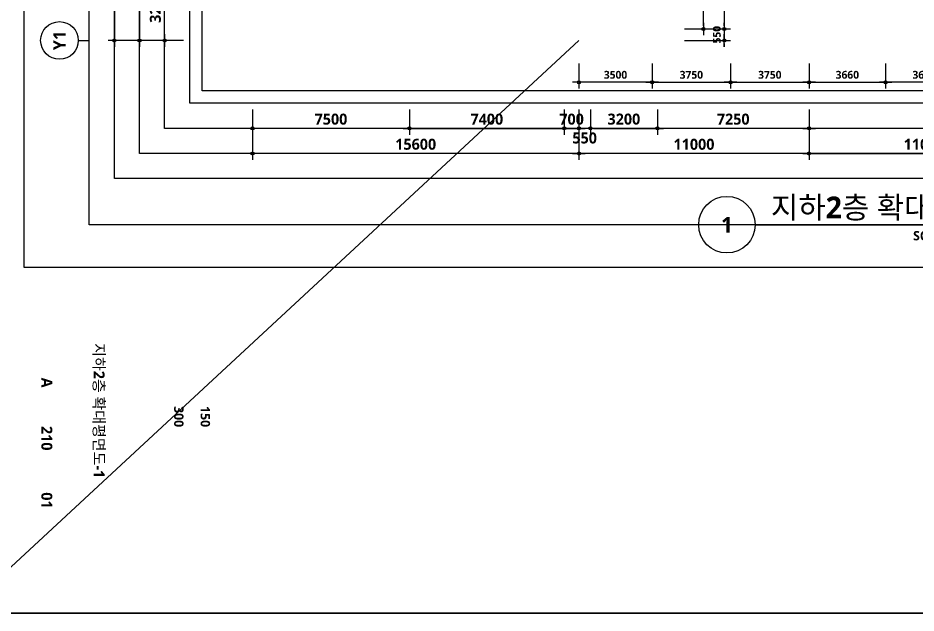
# Model space of a CAD drawing. Header units: millimetres. Extents: x -63924 to 190228206, y 0 to 456875599.
# Drawn here: x 2711 to 45633, y 0 to 28424 of the extents above; entities that cross this region are included whole.
import ezdxf
from ezdxf.enums import TextEntityAlignment as Align

# ---------------------------------------------------------------- set-up
doc = ezdxf.new("R2010")
doc.units = ezdxf.units.MM
doc.header["$LTSCALE"] = 150
doc.header["$MEASUREMENT"] = 0
doc.header["$PDSIZE"] = -10
doc.layers.get('0').update_dxf_attribs({"linetype": 'CONTINUOUS'})
doc.layers.get('Defpoints').update_dxf_attribs({"color": 153, "linetype": 'CONTINUOUS'})
for name, color, linetype in [('A-ANNO-DIM', 4, 'CONTINUOUS'), ('A-ANNO-TEXT1', 7, 'CONTINUOUS'), ('A-ANNO-TITL', 7, 'CONTINUOUS'), ('A-ST-AXIS-BUB', 7, 'CONTINUOUS'), ('A-ST-AXIS-DIM', 7, 'CONTINUOUS'), ('AA-XXXX-TXT1', 2, 'CONTINUOUS')]:
    doc.layers.add(name, color=color, linetype=linetype)
for name, color, linetype, plot in [('Defpoint', 161, 'CONTINUOUS', False), ('G(그리드1)', 185, 'CONTINUOUS', False), ('G(그리드2)', 235, 'CONTINUOUS', False)]:
    doc.layers.add(name, color=color, linetype=linetype, plot=plot)
doc.styles.add('SH_대대리576', font='')
doc.styles.get('SH_대대리576').set_extended_font_data('NanumGothic', bold=True)
doc.dimstyles.new('SHP 300', dxfattribs={"dimscale": 150, "dimtxt": 3.5, "dimasz": 1, "dimexe": 2, "dimexo": 2, "dimgap": 1, "dimtad": 1, "dimdec": 0, "dimzin": 0, "dimdsep": 46, "dimtxsty": 'SH_대대리576', "dimblk": 'DIMDOT', "dimcen": 0.09, "dimclrt": 3, "dimadec": 0, "dimazin": 1, "dimtfac": 1, "dimtdec": 0, "dimtix": 1, "dimtmove": 2, "dimatfit": 0, "dimldrblk": 'DIMDOT', "dimfxl": 1, "dimtolj": 1, "dimtzin": 0, "dimarcsym": 0})
doc.dimstyles.new('SHP300내부', dxfattribs={"dimscale": 150, "dimtxt": 2.5, "dimasz": 1, "dimexe": 2, "dimexo": 2, "dimgap": 1, "dimtad": 1, "dimdec": 0, "dimzin": 0, "dimdsep": 46, "dimtxsty": 'SH_대대리576', "dimblk": 'DIMDOT', "dimcen": 0.09, "dimclrd": 256, "dimclre": 256, "dimclrt": 3, "dimadec": 0, "dimazin": 1, "dimtfac": 1, "dimtdec": 0, "dimtix": 1, "dimtmove": 2, "dimatfit": 0, "dimldrblk": 'DIMDOT', "dimfxl": 1, "dimtolj": 1, "dimtzin": 0, "dimlwd": -1, "dimlwe": -1, "dimarcsym": 0})

# ---------------------------------------------------------------- blocks, each defined once
blk = doc.blocks.new('A-ST-AXIS-BUB-1')
at = {"layer": 'A-ST-AXIS-BUB'}
blk.add_line((0, 350), (0, 0), dxfattribs=at)
blk.add_circle((0, 950), 600, dxfattribs=at)
blk = doc.blocks.new('DIMDOT')
at = {"color": 0}
blk.add_line((-2, 0), (2, 0), dxfattribs=at)
for radius in [0.5, 0.25]:
    blk.add_circle((0, 0), radius, dxfattribs=at)
blk = doc.blocks.new('*D14')
at = {"layer": 'A-ST-AXIS-DIM', "color": 0, "lineweight": -2, "transparency": 16777216}
for p, q in [((10620, 112150), (7020, 112150)), ((7320, 112000), (7320, 27500)), ((10620, 27350), (7020, 27350))]:
    blk.add_line(p, q, dxfattribs=at)
at = {"layer": 'Defpoints', "color": 0, "transparency": 16777216}
for p in [(10920, 112150), (7320, 27350), (10920, 27350)]:
    blk.add_point(p, dxfattribs=at)
at = {"layer": 'A-ST-AXIS-DIM', "color": 0, "linetype": 'ByBlock', "lineweight": -2, "transparency": 16777216, "xscale": 150, "yscale": 150, "zscale": 150}
for p, rotation in [((7320, 112150), 90), ((7320, 27350), 270)]:
    blk.add_blockref('DIMDOT', p, dxfattribs=dict(at, rotation=rotation))
at = {"layer": 'A-ST-AXIS-DIM', "color": 3, "transparency": 16777216, "insert": (6880, 69750), "char_height": 525, "attachment_point": 5, "rotation": 90, "style": 'SH_대대리576'}
blk.add_mtext('\\A1;84800', dxfattribs=at)
blk = doc.blocks.new('*D21')
at = {"layer": 'A-ST-AXIS-DIM', "color": 0, "lineweight": -2, "transparency": 16777216}
for p, q in [((10620, 38850), (8220, 38850)), ((8520, 38700), (8520, 27500)), ((10620, 27350), (8220, 27350))]:
    blk.add_line(p, q, dxfattribs=at)
at = {"layer": 'Defpoints', "color": 0, "transparency": 16777216}
for p in [(10920, 38850), (8520, 27350), (10920, 27350)]:
    blk.add_point(p, dxfattribs=at)
at = {"layer": 'A-ST-AXIS-DIM', "color": 0, "linetype": 'ByBlock', "lineweight": -2, "transparency": 16777216, "xscale": 150, "yscale": 150, "zscale": 150}
for p, rotation in [((8520, 38850), 90), ((8520, 27350), 270)]:
    blk.add_blockref('DIMDOT', p, dxfattribs=dict(at, rotation=rotation))
at = {"layer": 'A-ST-AXIS-DIM', "color": 3, "transparency": 16777216, "insert": (8081, 33100), "char_height": 525, "attachment_point": 5, "rotation": 90, "style": 'SH_대대리576'}
blk.add_mtext('\\A1;11500', dxfattribs=at)
blk = doc.blocks.new('*U12')
at = {"layer": 'A-ANNO-TITL'}
blk.add_line((0, 0), (5050, 0), dxfattribs=at)
blk.add_circle((-450, 0), 450, dxfattribs=at)
at = {"layer": 'AA-XXXX-TXT1', "style": 'SH_대대리576'}
blk.add_attdef('DWG.TITLE', (250, 100), '', height=350, dxfattribs=at)
at = {"layer": 'AA-XXXX-TXT1', "color": 7, "style": 'SH_대대리576'}
blk.add_attdef('NO1', text='', height=300, dxfattribs=at).set_placement((-450, 0), align=Align.MIDDLE)
at = {"layer": 'AA-XXXX-TXT1', "style": 'SH_대대리576'}
blk.add_attdef('SCALE', text='', height=150, dxfattribs=at).set_placement((4800, -100), align=Align.TOP_RIGHT)
blk = doc.blocks.new('*D47')
at = {"layer": 'A-ANNO-DIM', "transparency": 16777216}
for p, q in [((34570, 34100), (35770, 34100)), ((35470, 28050), (35470, 33950)), ((34570, 27900), (35770, 27900))]:
    blk.add_line(p, q, dxfattribs=at)
at = {"layer": 'Defpoints', "color": 0, "transparency": 16777216}
for p in [(34270, 34100), (35470, 34100), (34270, 27900)]:
    blk.add_point(p, dxfattribs=at)
at = {"layer": 'A-ANNO-DIM', "linetype": 'ByBlock', "transparency": 16777216, "xscale": 150, "yscale": 150, "zscale": 150}
for p, rotation in [((35470, 34100), 90), ((35470, 27900), 270)]:
    blk.add_blockref('DIMDOT', p, dxfattribs=dict(at, rotation=rotation))
at = {"layer": 'A-ANNO-DIM', "color": 3, "transparency": 16777216, "insert": (35113, 31000), "char_height": 375, "attachment_point": 5, "rotation": 90, "style": 'SH_대대리576'}
blk.add_mtext('\\A1;6200', dxfattribs=at)
blk = doc.blocks.new('*D48')
at = {"layer": 'A-ANNO-DIM', "transparency": 16777216}
for p, q in [((34570, 27900), (36770, 27900)), ((36470, 28050), (36470, 28200)), ((36470, 27900), (36470, 27350)), ((34570, 27350), (36770, 27350)), ((36470, 27200), (36470, 27050))]:
    blk.add_line(p, q, dxfattribs=at)
at = {"layer": 'Defpoints', "color": 0, "transparency": 16777216}
for p in [(34270, 27900), (34270, 27350), (36470, 27350)]:
    blk.add_point(p, dxfattribs=at)
at = {"layer": 'A-ANNO-DIM', "linetype": 'ByBlock', "transparency": 16777216, "xscale": 150, "yscale": 150, "zscale": 150}
for p, rotation in [((36470, 27900), 270), ((36470, 27350), 90)]:
    blk.add_blockref('DIMDOT', p, dxfattribs=dict(at, rotation=rotation))
at = {"layer": 'A-ANNO-DIM', "color": 3, "transparency": 16777216, "insert": (36114, 27625), "char_height": 375, "attachment_point": 5, "rotation": 90, "style": 'SH_대대리576'}
blk.add_mtext('\\A1;550', dxfattribs=at)
blk = doc.blocks.new('*D50')
at = {"layer": 'A-ANNO-DIM', "transparency": 16777216}
for p, q in [((34570, 38850), (36770, 38850)), ((36470, 38700), (36470, 28050)), ((34570, 27900), (36770, 27900))]:
    blk.add_line(p, q, dxfattribs=at)
at = {"layer": 'Defpoints', "color": 0, "transparency": 16777216}
for p in [(34270, 38850), (34270, 27900), (36470, 27900)]:
    blk.add_point(p, dxfattribs=at)
at = {"layer": 'A-ANNO-DIM', "linetype": 'ByBlock', "transparency": 16777216, "xscale": 150, "yscale": 150, "zscale": 150}
for p, rotation in [((36470, 38850), 90.00000000000004), ((36470, 27900), 270.0000000000001)]:
    blk.add_blockref('DIMDOT', p, dxfattribs=dict(at, rotation=rotation))
at = {"layer": 'A-ANNO-DIM', "color": 3, "transparency": 16777216, "insert": (36113, 33375), "char_height": 375, "attachment_point": 5, "rotation": 90, "style": 'SH_대대리576'}
blk.add_mtext('\\A1;10950', dxfattribs=at)
blk = doc.blocks.new('*D251')
at = {"layer": 'A-ANNO-DIM', "transparency": 16777216}
for p, q in [((33020, 26250), (33020, 25050)), ((36770, 26250), (36770, 25050)), ((33170, 25350), (36620, 25350))]:
    blk.add_line(p, q, dxfattribs=at)
at = {"layer": 'Defpoints', "color": 0, "transparency": 16777216}
for p in [(33020, 26550), (36770, 26550), (36770, 25350)]:
    blk.add_point(p, dxfattribs=at)
at = {"layer": 'A-ANNO-DIM', "linetype": 'ByBlock', "transparency": 16777216, "xscale": 150, "yscale": 150, "zscale": 150, "rotation": 180}
blk.add_blockref('DIMDOT', (33020, 25350), dxfattribs=at)
at = {"layer": 'A-ANNO-DIM', "linetype": 'ByBlock', "transparency": 16777216, "xscale": 150, "yscale": 150, "zscale": 150}
blk.add_blockref('DIMDOT', (36770, 25350), dxfattribs=at)
at = {"layer": 'A-ANNO-DIM', "color": 3, "transparency": 16777216, "insert": (34895, 25707), "char_height": 375, "attachment_point": 5, "style": 'SH_대대리576'}
blk.add_mtext('\\A1;3750', dxfattribs=at)
blk = doc.blocks.new('*D252')
at = {"layer": 'A-ANNO-DIM', "transparency": 16777216}
for p, q in [((40520, 26250), (40520, 25050)), ((44180, 26250), (44180, 25050)), ((40670, 25350), (44030, 25350))]:
    blk.add_line(p, q, dxfattribs=at)
at = {"layer": 'Defpoints', "color": 0, "transparency": 16777216}
for p in [(40520, 26550), (44180, 26550), (44180, 25350)]:
    blk.add_point(p, dxfattribs=at)
at = {"layer": 'A-ANNO-DIM', "linetype": 'ByBlock', "transparency": 16777216, "xscale": 150, "yscale": 150, "zscale": 150, "rotation": 180}
blk.add_blockref('DIMDOT', (40520, 25350), dxfattribs=at)
at = {"layer": 'A-ANNO-DIM', "linetype": 'ByBlock', "transparency": 16777216, "xscale": 150, "yscale": 150, "zscale": 150}
blk.add_blockref('DIMDOT', (44180, 25350), dxfattribs=at)
at = {"layer": 'A-ANNO-DIM', "color": 3, "transparency": 16777216, "insert": (42350, 25707), "char_height": 375, "attachment_point": 5, "style": 'SH_대대리576'}
blk.add_mtext('\\A1;3660', dxfattribs=at)
blk = doc.blocks.new('*D253')
at = {"layer": 'A-ANNO-DIM', "transparency": 16777216}
for p, q in [((36770, 26250), (36770, 25050)), ((40520, 26250), (40520, 25050)), ((36920, 25350), (40370, 25350))]:
    blk.add_line(p, q, dxfattribs=at)
at = {"layer": 'Defpoints', "color": 0, "transparency": 16777216}
for p in [(36770, 26550), (40520, 26550), (40520, 25350)]:
    blk.add_point(p, dxfattribs=at)
at = {"layer": 'A-ANNO-DIM', "linetype": 'ByBlock', "transparency": 16777216, "xscale": 150, "yscale": 150, "zscale": 150, "rotation": 180}
blk.add_blockref('DIMDOT', (36770, 25350), dxfattribs=at)
at = {"layer": 'A-ANNO-DIM', "linetype": 'ByBlock', "transparency": 16777216, "xscale": 150, "yscale": 150, "zscale": 150}
blk.add_blockref('DIMDOT', (40520, 25350), dxfattribs=at)
at = {"layer": 'A-ANNO-DIM', "color": 3, "transparency": 16777216, "insert": (38645, 25707), "char_height": 375, "attachment_point": 5, "style": 'SH_대대리576'}
blk.add_mtext('\\A1;3750', dxfattribs=at)
blk = doc.blocks.new('*D254')
at = {"layer": 'A-ANNO-DIM', "transparency": 16777216}
for p, q in [((44180, 26250), (44180, 25050)), ((47860, 26250), (47860, 25050)), ((47710, 25350), (44330, 25350))]:
    blk.add_line(p, q, dxfattribs=at)
at = {"layer": 'Defpoints', "color": 0, "transparency": 16777216}
for p in [(44180, 26550), (47860, 26550), (44180, 25350)]:
    blk.add_point(p, dxfattribs=at)
at = {"layer": 'A-ANNO-DIM', "linetype": 'ByBlock', "transparency": 16777216, "xscale": 150, "yscale": 150, "zscale": 150, "rotation": 180}
blk.add_blockref('DIMDOT', (44180, 25350), dxfattribs=at)
at = {"layer": 'A-ANNO-DIM', "linetype": 'ByBlock', "transparency": 16777216, "xscale": 150, "yscale": 150, "zscale": 150}
blk.add_blockref('DIMDOT', (47860, 25350), dxfattribs=at)
at = {"layer": 'A-ANNO-DIM', "color": 3, "transparency": 16777216, "insert": (46020, 25707), "char_height": 375, "attachment_point": 5, "style": 'SH_대대리576'}
blk.add_mtext('\\A1;3680', dxfattribs=at)
blk = doc.blocks.new('*D255')
at = {"layer": 'A-ANNO-DIM', "transparency": 16777216}
for p, q in [((29520, 26250), (29520, 25050)), ((33020, 26250), (33020, 25050)), ((32870, 25350), (29670, 25350))]:
    blk.add_line(p, q, dxfattribs=at)
at = {"layer": 'Defpoints', "color": 0, "transparency": 16777216}
for p in [(29520, 26550), (33020, 26550), (29520, 25350)]:
    blk.add_point(p, dxfattribs=at)
at = {"layer": 'A-ANNO-DIM', "linetype": 'ByBlock', "transparency": 16777216, "xscale": 150, "yscale": 150, "zscale": 150, "rotation": 180}
blk.add_blockref('DIMDOT', (29520, 25350), dxfattribs=at)
at = {"layer": 'A-ANNO-DIM', "linetype": 'ByBlock', "transparency": 16777216, "xscale": 150, "yscale": 150, "zscale": 150}
blk.add_blockref('DIMDOT', (33020, 25350), dxfattribs=at)
at = {"layer": 'A-ANNO-DIM', "color": 3, "transparency": 16777216, "insert": (31270, 25707), "char_height": 375, "attachment_point": 5, "style": 'SH_대대리576'}
blk.add_mtext('\\A1;3500', dxfattribs=at)
blk = doc.blocks.new('*D330')
at = {"layer": 'A-ST-AXIS-DIM', "color": 0, "lineweight": -2, "transparency": 16777216}
for p, q in [((13920, 24050), (13920, 22850)), ((21420, 24050), (21420, 22850)), ((21270, 23150), (14070, 23150))]:
    blk.add_line(p, q, dxfattribs=at)
at = {"layer": 'Defpoints', "color": 0, "transparency": 16777216}
for p in [(13920, 24350), (21420, 24350), (13920, 23150)]:
    blk.add_point(p, dxfattribs=at)
at = {"layer": 'A-ST-AXIS-DIM', "color": 0, "linetype": 'ByBlock', "lineweight": -2, "transparency": 16777216, "xscale": 150, "yscale": 150, "zscale": 150, "rotation": 180}
blk.add_blockref('DIMDOT', (13920, 23150), dxfattribs=at)
at = {"layer": 'A-ST-AXIS-DIM', "color": 0, "linetype": 'ByBlock', "lineweight": -2, "transparency": 16777216, "xscale": 150, "yscale": 150, "zscale": 150}
blk.add_blockref('DIMDOT', (21420, 23150), dxfattribs=at)
at = {"layer": 'A-ST-AXIS-DIM', "color": 3, "transparency": 16777216, "insert": (17670, 23589), "char_height": 525, "attachment_point": 5, "style": 'SH_대대리576'}
blk.add_mtext('\\A1;7500', dxfattribs=at)
blk = doc.blocks.new('*D331')
at = {"layer": 'A-ST-AXIS-DIM', "color": 0, "lineweight": -2, "transparency": 16777216}
for p, q in [((21420, 24050), (21420, 22850)), ((28820, 24050), (28820, 22850)), ((21570, 23150), (28670, 23150))]:
    blk.add_line(p, q, dxfattribs=at)
at = {"layer": 'Defpoints', "color": 0, "transparency": 16777216}
for p in [(21420, 24350), (28820, 24350), (28820, 23150)]:
    blk.add_point(p, dxfattribs=at)
at = {"layer": 'A-ST-AXIS-DIM', "color": 0, "linetype": 'ByBlock', "lineweight": -2, "transparency": 16777216, "xscale": 150, "yscale": 150, "zscale": 150, "rotation": 180}
blk.add_blockref('DIMDOT', (21420, 23150), dxfattribs=at)
at = {"layer": 'A-ST-AXIS-DIM', "color": 0, "linetype": 'ByBlock', "lineweight": -2, "transparency": 16777216, "xscale": 150, "yscale": 150, "zscale": 150}
blk.add_blockref('DIMDOT', (28820, 23150), dxfattribs=at)
at = {"layer": 'A-ST-AXIS-DIM', "color": 3, "transparency": 16777216, "insert": (25120, 23588), "char_height": 525, "attachment_point": 5, "style": 'SH_대대리576'}
blk.add_mtext('\\A1;7400', dxfattribs=at)
blk = doc.blocks.new('*D332')
at = {"layer": 'A-ST-AXIS-DIM', "color": 0, "lineweight": -2, "transparency": 16777216}
for p, q in [((13920, 24050), (13920, 21650)), ((29520, 24050), (29520, 21650)), ((29370, 21950), (14070, 21950))]:
    blk.add_line(p, q, dxfattribs=at)
at = {"layer": 'Defpoints', "color": 0, "transparency": 16777216}
for p in [(13920, 24350), (29520, 24350), (13920, 21950)]:
    blk.add_point(p, dxfattribs=at)
at = {"layer": 'A-ST-AXIS-DIM', "color": 0, "linetype": 'ByBlock', "lineweight": -2, "transparency": 16777216, "xscale": 150, "yscale": 150, "zscale": 150, "rotation": 180}
blk.add_blockref('DIMDOT', (13920, 21950), dxfattribs=at)
at = {"layer": 'A-ST-AXIS-DIM', "color": 0, "linetype": 'ByBlock', "lineweight": -2, "transparency": 16777216, "xscale": 150, "yscale": 150, "zscale": 150}
blk.add_blockref('DIMDOT', (29520, 21950), dxfattribs=at)
at = {"layer": 'A-ST-AXIS-DIM', "color": 3, "transparency": 16777216, "insert": (21720, 22390), "char_height": 525, "attachment_point": 5, "style": 'SH_대대리576'}
blk.add_mtext('\\A1;15600', dxfattribs=at)
blk = doc.blocks.new('*D333')
at = {"layer": 'A-ST-AXIS-DIM', "color": 0, "lineweight": -2, "transparency": 16777216}
for p, q in [((29520, 24050), (29520, 21650)), ((40520, 24050), (40520, 21650)), ((40370, 21950), (29670, 21950))]:
    blk.add_line(p, q, dxfattribs=at)
at = {"layer": 'Defpoints', "color": 0, "transparency": 16777216}
for p in [(29520, 24350), (40520, 24350), (29520, 21950)]:
    blk.add_point(p, dxfattribs=at)
at = {"layer": 'A-ST-AXIS-DIM', "color": 0, "linetype": 'ByBlock', "lineweight": -2, "transparency": 16777216, "xscale": 150, "yscale": 150, "zscale": 150, "rotation": 180}
blk.add_blockref('DIMDOT', (29520, 21950), dxfattribs=at)
at = {"layer": 'A-ST-AXIS-DIM', "color": 0, "linetype": 'ByBlock', "lineweight": -2, "transparency": 16777216, "xscale": 150, "yscale": 150, "zscale": 150}
blk.add_blockref('DIMDOT', (40520, 21950), dxfattribs=at)
at = {"layer": 'A-ST-AXIS-DIM', "color": 3, "transparency": 16777216, "insert": (35020, 22388), "char_height": 525, "attachment_point": 5, "style": 'SH_대대리576'}
blk.add_mtext('\\A1;11000', dxfattribs=at)
blk = doc.blocks.new('*D334')
at = {"layer": 'A-ST-AXIS-DIM', "color": 0, "lineweight": -2, "transparency": 16777216}
for p, q in [((40520, 24050), (40520, 21650)), ((51520, 24050), (51520, 21650)), ((40670, 21950), (51370, 21950))]:
    blk.add_line(p, q, dxfattribs=at)
at = {"layer": 'Defpoints', "color": 0, "transparency": 16777216}
for p in [(40520, 24350), (51520, 24350), (51520, 21950)]:
    blk.add_point(p, dxfattribs=at)
at = {"layer": 'A-ST-AXIS-DIM', "color": 0, "linetype": 'ByBlock', "lineweight": -2, "transparency": 16777216, "xscale": 150, "yscale": 150, "zscale": 150, "rotation": 180}
blk.add_blockref('DIMDOT', (40520, 21950), dxfattribs=at)
at = {"layer": 'A-ST-AXIS-DIM', "color": 0, "linetype": 'ByBlock', "lineweight": -2, "transparency": 16777216, "xscale": 150, "yscale": 150, "zscale": 150}
blk.add_blockref('DIMDOT', (51520, 21950), dxfattribs=at)
at = {"layer": 'A-ST-AXIS-DIM', "color": 3, "transparency": 16777216, "insert": (46020, 22388), "char_height": 525, "attachment_point": 5, "style": 'SH_대대리576'}
blk.add_mtext('\\A1;11000', dxfattribs=at)
blk = doc.blocks.new('*D337')
at = {"layer": 'A-ST-AXIS-DIM', "color": 0, "lineweight": -2, "transparency": 16777216}
for p, q in [((28820, 24050), (28820, 22850)), ((29520, 24050), (29520, 22850)), ((28670, 23150), (28520, 23150)), ((28820, 23150), (29520, 23150)), ((29670, 23150), (29820, 23150))]:
    blk.add_line(p, q, dxfattribs=at)
at = {"layer": 'Defpoints', "color": 0, "transparency": 16777216}
for p in [(28820, 24350), (29520, 24350), (29520, 23150)]:
    blk.add_point(p, dxfattribs=at)
at = {"layer": 'A-ST-AXIS-DIM', "color": 0, "linetype": 'ByBlock', "lineweight": -2, "transparency": 16777216, "xscale": 150, "yscale": 150, "zscale": 150}
blk.add_blockref('DIMDOT', (28820, 23150), dxfattribs=at)
at = {"layer": 'A-ST-AXIS-DIM', "color": 0, "linetype": 'ByBlock', "lineweight": -2, "transparency": 16777216, "xscale": 150, "yscale": 150, "zscale": 150, "rotation": 180}
blk.add_blockref('DIMDOT', (29520, 23150), dxfattribs=at)
at = {"layer": 'A-ST-AXIS-DIM', "color": 3, "transparency": 16777216, "insert": (29170, 23588), "char_height": 525, "attachment_point": 5, "style": 'SH_대대리576'}
blk.add_mtext('\\A1;700', dxfattribs=at)
blk = doc.blocks.new('*D346')
at = {"layer": 'A-ANNO-DIM', "transparency": 16777216}
blk.add_arc((150630, 27350), 1820, 50.9975, 175.2755, dxfattribs=at)
at = {"layer": 'Defpoints', "color": 0, "transparency": 16777216}
for p in [(168630, 46168), (150603, 29169), (26630, 27350), (168630, 27350), (144057, 20479)]:
    blk.add_point(p, dxfattribs=at)
at = {"layer": 'A-ANNO-DIM', "linetype": 'ByBlock', "transparency": 16777216, "xscale": 150, "yscale": 150, "zscale": 150}
for p, rotation in [((151888, 28665), 318.6352696960233), ((148810, 27350), 267.6377603239947)]:
    blk.add_blockref('DIMDOT', p, dxfattribs=dict(at, rotation=rotation))
at = {"layer": 'A-ANNO-DIM', "color": 3, "transparency": 16777216, "insert": (149772, 29358), "char_height": 375, "attachment_point": 5, "rotation": 23.1365, "style": 'SH_대대리576'}
blk.add_mtext('\\A1;134%%d', dxfattribs=at)
blk = doc.blocks.new('*D392')
at = {"layer": 'A-ST-AXIS-DIM', "color": 0, "lineweight": -2, "transparency": 16777216}
for p, q in [((29520, 24050), (29520, 22850)), ((30070, 24050), (30070, 22850)), ((29370, 23150), (29220, 23150)), ((30070, 23150), (29520, 23150)), ((30220, 23150), (30370, 23150))]:
    blk.add_line(p, q, dxfattribs=at)
at = {"layer": 'Defpoints', "color": 0, "transparency": 16777216}
for p in [(29520, 24350), (30070, 24350), (29520, 23150)]:
    blk.add_point(p, dxfattribs=at)
at = {"layer": 'A-ST-AXIS-DIM', "color": 0, "linetype": 'ByBlock', "lineweight": -2, "transparency": 16777216, "xscale": 150, "yscale": 150, "zscale": 150}
blk.add_blockref('DIMDOT', (29520, 23150), dxfattribs=at)
at = {"layer": 'A-ST-AXIS-DIM', "color": 0, "linetype": 'ByBlock', "lineweight": -2, "transparency": 16777216, "xscale": 150, "yscale": 150, "zscale": 150, "rotation": 180}
blk.add_blockref('DIMDOT', (30070, 23150), dxfattribs=at)
at = {"layer": 'A-ST-AXIS-DIM', "color": 3, "transparency": 16777216, "insert": (29795, 22689), "char_height": 525, "attachment_point": 5, "style": 'SH_대대리576'}
blk.add_mtext('\\A1;550', dxfattribs=at)
blk = doc.blocks.new('*D393')
at = {"layer": 'A-ST-AXIS-DIM', "color": 0, "lineweight": -2, "transparency": 16777216}
for p, q in [((30070, 24050), (30070, 22850)), ((33270, 24050), (33270, 22850)), ((30220, 23150), (33120, 23150))]:
    blk.add_line(p, q, dxfattribs=at)
at = {"layer": 'Defpoints', "color": 0, "transparency": 16777216}
for p in [(30070, 24350), (33270, 24350), (33270, 23150)]:
    blk.add_point(p, dxfattribs=at)
at = {"layer": 'A-ST-AXIS-DIM', "color": 0, "linetype": 'ByBlock', "lineweight": -2, "transparency": 16777216, "xscale": 150, "yscale": 150, "zscale": 150, "rotation": 180}
blk.add_blockref('DIMDOT', (30070, 23150), dxfattribs=at)
at = {"layer": 'A-ST-AXIS-DIM', "color": 0, "linetype": 'ByBlock', "lineweight": -2, "transparency": 16777216, "xscale": 150, "yscale": 150, "zscale": 150}
blk.add_blockref('DIMDOT', (33270, 23150), dxfattribs=at)
at = {"layer": 'A-ST-AXIS-DIM', "color": 3, "transparency": 16777216, "insert": (31670, 23590), "char_height": 525, "attachment_point": 5, "style": 'SH_대대리576'}
blk.add_mtext('\\A1;3200', dxfattribs=at)
blk = doc.blocks.new('*D394')
at = {"layer": 'A-ST-AXIS-DIM', "color": 0, "lineweight": -2, "transparency": 16777216}
for p, q in [((33270, 24050), (33270, 22850)), ((40520, 24050), (40520, 22850)), ((40370, 23150), (33420, 23150))]:
    blk.add_line(p, q, dxfattribs=at)
at = {"layer": 'Defpoints', "color": 0, "transparency": 16777216}
for p in [(33270, 24350), (40520, 24350), (33270, 23150)]:
    blk.add_point(p, dxfattribs=at)
at = {"layer": 'A-ST-AXIS-DIM', "color": 0, "linetype": 'ByBlock', "lineweight": -2, "transparency": 16777216, "xscale": 150, "yscale": 150, "zscale": 150, "rotation": 180}
blk.add_blockref('DIMDOT', (33270, 23150), dxfattribs=at)
at = {"layer": 'A-ST-AXIS-DIM', "color": 0, "linetype": 'ByBlock', "lineweight": -2, "transparency": 16777216, "xscale": 150, "yscale": 150, "zscale": 150}
blk.add_blockref('DIMDOT', (40520, 23150), dxfattribs=at)
at = {"layer": 'A-ST-AXIS-DIM', "color": 3, "transparency": 16777216, "insert": (36895, 23589), "char_height": 525, "attachment_point": 5, "style": 'SH_대대리576'}
blk.add_mtext('\\A1;7250', dxfattribs=at)
blk = doc.blocks.new('*D1098')
at = {"layer": 'A-ST-AXIS-DIM', "color": 0, "lineweight": -2, "transparency": 16777216}
for p, q in [((10620, 30600), (9420, 30600)), ((9720, 27500), (9720, 30450)), ((10620, 27350), (9420, 27350))]:
    blk.add_line(p, q, dxfattribs=at)
at = {"layer": 'Defpoints', "color": 0, "transparency": 16777216}
for p in [(9720, 30600), (10920, 30600), (10920, 27350)]:
    blk.add_point(p, dxfattribs=at)
at = {"layer": 'A-ST-AXIS-DIM', "color": 0, "linetype": 'ByBlock', "lineweight": -2, "transparency": 16777216, "xscale": 150, "yscale": 150, "zscale": 150}
for p, rotation in [((9720, 30600), 90), ((9720, 27350), 270)]:
    blk.add_blockref('DIMDOT', p, dxfattribs=dict(at, rotation=rotation))
at = {"layer": 'A-ST-AXIS-DIM', "color": 3, "transparency": 16777216, "insert": (9280, 28975), "char_height": 525, "attachment_point": 5, "rotation": 90, "style": 'SH_대대리576'}
blk.add_mtext('\\A1;3250', dxfattribs=at)

msp = doc.modelspace()

# ---------------------------------------------------------------- linework, layer by layer
at = {"layer": 'Defpoint'}
msp.add_line((29520, 27350), (0, 0), dxfattribs=at)
for points in [[(0, 126000), (89100, 126000), (89100, 0), (0, 0)], [(0, 0), (89100, 0), (89100, 126000), (0, 126000)], [(3000, 123000), (86100, 123000), (86100, 16500), (3000, 16500)], [(3000, 123000), (86100, 123000), (86100, 16500), (3000, 16500)]]:
    msp.add_lwpolyline(points, close=True, dxfattribs=at)
at = {"layer": 'G(그리드1)'}
for points in [[(6120, 119950), (84920, 119950), (84920, 18550), (6120, 18550)], [(7320, 118750), (83720, 118750), (83720, 20750), (7320, 20750)], [(8520, 117550), (82520, 117550), (82520, 21950), (8520, 21950)], [(9720, 116350), (81320, 116350), (81320, 23150), (9720, 23150)], [(10920, 115150), (80120, 115150), (80120, 24350), (10920, 24350)]]:
    msp.add_lwpolyline(points, close=True, dxfattribs=at)
at = {"layer": 'G(그리드2)'}
msp.add_lwpolyline([(11520, 114550), (79520, 114550), (79520, 24950), (11520, 24950)], close=True, dxfattribs=at)

# ---------------------------------------------------------------- block references
ref = msp.add_blockref('*U12', (37944.9, 18550), dxfattribs=dict(xscale=3, yscale=3, zscale=3))
ref.add_attrib('SCALE', 'SCALE : 1/150 (A3:1/300)', dxfattribs={"layer": 'A-ANNO-TITL', "height": 450, "style": 'SH_대대리576'}).set_placement((52345.1, 18250), align=Align.TOP_RIGHT)
ref.add_attrib('DWG.TITLE', '지하2층 확대평면도-1', (38694.9, 18850), dxfattribs={"layer": 'A-ANNO-TITL', "height": 1043.723, "style": 'SH_대대리576'})
ref.add_attrib('NO1', '1', dxfattribs={"layer": 'A-ANNO-TITL', "color": 7, "height": 750, "style": 'SH_대대리576'}).set_placement((36594.9, 18550), align=Align.MIDDLE)
at = {"layer": 'A-ST-AXIS-BUB', "xscale": 1.5, "yscale": 1.5, "zscale": 1.5, "rotation": 90}
msp.add_blockref('A-ST-AXIS-BUB-1', (6120, 27350), dxfattribs=at)

# ---------------------------------------------------------------- texts
at = {"layer": 'A-ANNO-TEXT1', "style": 'SH_대대리576'}
msp.add_text('Y1', height=600, rotation=90, dxfattribs=at).set_placement((4695, 27350), align=Align.MIDDLE_CENTER)
at = {"layer": 'A-ANNO-TITL', "style": 'SH_대대리576'}
for s, height, p in [('지하2층 확대평면도-1', 525, (6595.9, 9664.9)), ('A', 525, (4090.6, 11006.2)), ('300', 450, (10400.1, 9382.2)), ('150', 450, (11666.7, 9382.2)), ('210', 525, (4090.6, 8349.6)), ('01', 525, (4090.6, 5376.4))]:
    msp.add_text(s, height=height, rotation=270, dxfattribs=at).set_placement(p, align=Align.MIDDLE)

# ---------------------------------------------------------------- dimensions: what is measured, and where the dimension line sits
at = {"layer": 'A-ANNO-DIM'}
dim = msp.add_angular_dim_2l(base=(150603, 29169.4), line1=((144057.3, 20478.6), (168630, 46168.2)), line2=((26630, 27350, 103000), (168630, 27350)), dimstyle='SHP300내부', override={"dimtxsty": 'SH_대대리576', "dimldrblk": 'DIMDOT'}, dxfattribs=at)
dim.commit()
dim.dimension.update_dxf_attribs({"geometry": '*D346', "text_midpoint": (149772.2, 29357.6)})
for base, p1, p2, angle, picture, middle in [((36470, 27900), (34270, 38850), (34270, 27900), 270, '*D50', (36113.1, 33375)), ((35470, 34100), (34270, 27900), (34270, 34100), 270, '*D47', (35113.1, 31000)), ((36470, 27350), (34270, 27900), (34270, 27350), 90, '*D48', (36113.9, 27625))]:
    dim = msp.add_linear_dim(base=base, p1=p1, p2=p2, angle=angle, dimstyle='SHP300내부', dxfattribs=at)
    dim.commit()
    dim.dimension.update_dxf_attribs({"geometry": picture, "text_midpoint": middle})
for base, p1, p2, picture, middle in [((29520, 25350), (33020, 26550), (29520, 26550), '*D255', (31270, 25706.9)), ((44180, 25350), (47860, 26550), (44180, 26550), '*D254', (46020, 25706.9))]:
    dim = msp.add_linear_dim(base=base, p1=p1, p2=p2, angle=180, dimstyle='SHP300내부', override={"dimtxsty": 'SH_대대리576', "dimldrblk": 'DIMDOT'}, dxfattribs=at)
    dim.commit()
    dim.dimension.update_dxf_attribs({"geometry": picture, "text_midpoint": middle})
for base, p1, p2, picture, middle in [((36770, 25350), (33020, 26550), (36770, 26550), '*D251', (34895, 25706.9)), ((40520, 25350), (36770, 26550), (40520, 26550), '*D253', (38645, 25706.9)), ((44180, 25350), (40520, 26550), (44180, 26550), '*D252', (42350, 25706.9))]:
    dim = msp.add_linear_dim(base=base, p1=p1, p2=p2, dimstyle='SHP300내부', override={"dimtxsty": 'SH_대대리576', "dimldrblk": 'DIMDOT'}, dxfattribs=at)
    dim.commit()
    dim.dimension.update_dxf_attribs({"geometry": picture, "text_midpoint": middle})
at = {"layer": 'A-ST-AXIS-DIM'}
for base, p1, p2, angle, picture, middle in [((7320, 27350), (10920, 112150), (10920, 27350), 90, '*D14', (6880.3, 69750)), ((8520, 27350), (10920, 38850), (10920, 27350), 90, '*D21', (8081.4, 33100)), ((9720, 30600), (10920, 27350), (10920, 30600), 270, '*D1098', (9280.3, 28975)), ((28820, 23150), (21420, 24350), (28820, 24350), 180, '*D331', (25120, 23587.9)), ((29520, 23150), (28820, 24350), (29520, 24350), 180, '*D337', (29170, 23587.9)), ((33270, 23150), (30070, 24350), (33270, 24350), 180, '*D393', (31670, 23589.7)), ((51520, 21950), (40520, 24350), (51520, 24350), 180, '*D334', (46020, 22387.9))]:
    dim = msp.add_linear_dim(base=base, p1=p1, p2=p2, angle=angle, dimstyle='SHP 300', override={"dimtxsty": 'SH_대대리576', "dimldrblk": 'DIMDOT'}, dxfattribs=at)
    dim.commit()
    dim.dimension.update_dxf_attribs({"geometry": picture, "text_midpoint": middle})
dim = msp.add_linear_dim(base=(13920, 23150), p1=(21420, 24350), p2=(13920, 24350), dimstyle='SHP 300', dxfattribs=at)
dim.commit()
dim.dimension.update_dxf_attribs({"geometry": '*D330', "text_midpoint": (17670, 23588.6)})
for base, p1, p2, picture, middle in [((13920, 21950), (29520, 24350), (13920, 24350), '*D332', (21720, 22389.7)), ((29520, 21950), (40520, 24350), (29520, 24350), '*D333', (35020, 22387.9)), ((33270, 23150), (40520, 24350), (33270, 24350), '*D394', (36895, 23589.3))]:
    dim = msp.add_linear_dim(base=base, p1=p1, p2=p2, dimstyle='SHP 300', override={"dimtxsty": 'SH_대대리576', "dimldrblk": 'DIMDOT'}, dxfattribs=at)
    dim.commit()
    dim.dimension.update_dxf_attribs({"geometry": picture, "text_midpoint": middle})
dim = msp.add_linear_dim(base=(29520, 23150), p1=(30070, 24350), p2=(29520, 24350), dimstyle='SHP 300', override={"dimtxsty": 'SH_대대리576', "dimldrblk": 'DIMDOT'}, dxfattribs=at)
dim.commit()
dim.dimension.update_dxf_attribs({"geometry": '*D392', "text_midpoint": (29795, 22688.6), "dimtype": 160})

doc.saveas('drawing.dxf')
